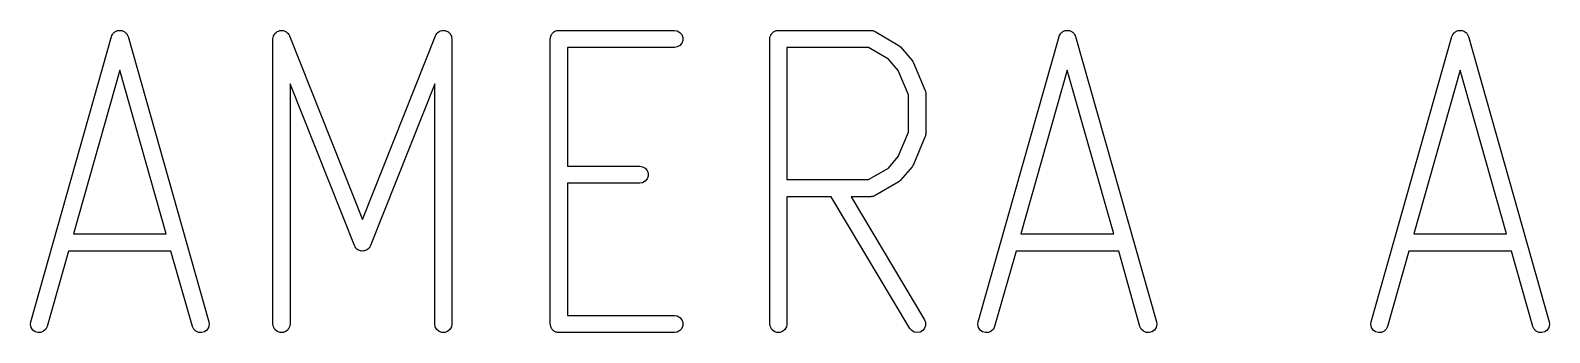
# Model space of a CAD drawing. Extents: x 199.9 to 287.1, y -167.6 to -96.3.
# Drawn here: x 231.59 to 242.24, y -167.37 to -165.25 of the extents above; entities that cross this region are included whole.
import ezdxf

# ---------------------------------------------------------------- set-up
doc = ezdxf.new("R2010")
doc.units = 0
doc.header["$MEASUREMENT"] = 0
doc.layers.add('BLACK', color=7, linetype='CONTINUOUS')

msp = doc.modelspace()

# ---------------------------------------------------------------- linework, layer by layer
at = {"layer": 'Black'}
for p, q in [((232.161, -165.288), (232.163, -165.284)), ((232.163, -165.284), (232.164, -165.28)), ((232.164, -165.28), (232.168, -165.275)), ((232.168, -165.275), (232.17, -165.27)), ((232.17, -165.27), (232.174, -165.267)), ((232.174, -165.267), (232.176, -165.263)), ((232.176, -165.263), (232.181, -165.259)), ((232.181, -165.259), (232.185, -165.255)), ((232.185, -165.255), (232.189, -165.253)), ((232.189, -165.253), (232.193, -165.251)), ((232.193, -165.251), (232.199, -165.249)), ((232.199, -165.249), (232.204, -165.247)), ((232.204, -165.247), (232.209, -165.246)), ((232.209, -165.246), (232.213, -165.245)), ((232.213, -165.245), (232.219, -165.246)), ((232.219, -165.246), (232.225, -165.245)), ((232.225, -165.245), (232.229, -165.246)), ((232.229, -165.246), (232.234, -165.247)), ((232.234, -165.247), (232.239, -165.249)), ((232.239, -165.249), (232.245, -165.251)), ((232.245, -165.251), (232.249, -165.253)), ((232.249, -165.253), (232.253, -165.255)), ((232.253, -165.255), (232.257, -165.259)), ((232.257, -165.259), (232.262, -165.263)), ((232.262, -165.263), (232.265, -165.267)), ((232.265, -165.267), (232.268, -165.27)), ((232.268, -165.27), (232.27, -165.275)), ((232.27, -165.275), (232.274, -165.28)), ((232.274, -165.28), (232.275, -165.284)), ((232.275, -165.284), (232.277, -165.288)), ((233.295, -165.286), (233.296, -165.285)), ((233.296, -165.284), (233.301, -165.276)), ((233.296, -165.285), (233.296, -165.284)), ((233.301, -165.276), (233.305, -165.268)), ((233.305, -165.268), (233.306, -165.267)), ((233.306, -165.266), (233.314, -165.26)), ((233.306, -165.267), (233.306, -165.266)), ((233.314, -165.26), (233.321, -165.254)), ((233.321, -165.254), (233.322, -165.253)), ((233.322, -165.253), (233.331, -165.25)), ((233.322, -165.253), (233.322, -165.253)), ((233.331, -165.25), (233.34, -165.246)), ((233.34, -165.246), (233.341, -165.246)), ((233.341, -165.246), (233.342, -165.246)), ((233.342, -165.246), (233.352, -165.246)), ((233.352, -165.246), (233.361, -165.245)), ((233.361, -165.245), (233.362, -165.246)), ((233.362, -165.246), (233.363, -165.246)), ((233.363, -165.246), (233.372, -165.249)), ((233.372, -165.249), (233.381, -165.252)), ((233.381, -165.252), (233.382, -165.253)), ((233.382, -165.253), (233.382, -165.253)), ((233.382, -165.253), (233.39, -165.259)), ((233.39, -165.259), (233.397, -165.265)), ((233.397, -165.265), (233.398, -165.266)), ((233.398, -165.266), (233.398, -165.266)), ((233.398, -165.266), (233.403, -165.274)), ((233.403, -165.274), (233.408, -165.283)), ((233.408, -165.283), (233.919, -166.571)), ((233.919, -166.571), (234.43, -165.283)), ((234.43, -165.283), (234.435, -165.274)), ((234.435, -165.274), (234.44, -165.266)), ((234.44, -165.266), (234.441, -165.265)), ((234.44, -165.266), (234.44, -165.266)), ((234.441, -165.265), (234.448, -165.259)), ((234.448, -165.259), (234.456, -165.253)), ((234.456, -165.253), (234.457, -165.253)), ((234.457, -165.252), (234.466, -165.249)), ((234.457, -165.253), (234.457, -165.252)), ((234.466, -165.249), (234.475, -165.246)), ((234.475, -165.246), (234.476, -165.246)), ((234.476, -165.246), (234.477, -165.245)), ((234.477, -165.245), (234.487, -165.246)), ((234.487, -165.246), (234.496, -165.246)), ((234.496, -165.246), (234.497, -165.246)), ((234.497, -165.246), (234.498, -165.246)), ((234.498, -165.246), (234.507, -165.25)), ((234.507, -165.25), (234.516, -165.253)), ((234.516, -165.253), (234.516, -165.253)), ((234.516, -165.253), (234.517, -165.254)), ((234.517, -165.254), (234.524, -165.26)), ((234.524, -165.26), (234.532, -165.266)), ((234.532, -165.266), (234.532, -165.267)), ((234.532, -165.267), (234.533, -165.268)), ((234.533, -165.268), (234.537, -165.276)), ((234.537, -165.276), (234.542, -165.284)), ((234.542, -165.284), (234.542, -165.285)), ((234.542, -165.285), (234.543, -165.286)), ((235.238, -165.289), (235.239, -165.284)), ((235.239, -165.284), (235.241, -165.28)), ((235.241, -165.28), (235.243, -165.275)), ((235.243, -165.275), (235.247, -165.271)), ((235.247, -165.271), (235.249, -165.266)), ((235.249, -165.266), (235.253, -165.263)), ((235.253, -165.263), (235.257, -165.259)), ((235.257, -165.259), (235.261, -165.256)), ((235.261, -165.256), (235.265, -165.253)), ((235.265, -165.253), (235.27, -165.251)), ((235.27, -165.251), (235.275, -165.248)), ((235.275, -165.248), (235.28, -165.247)), ((235.28, -165.247), (235.285, -165.246)), ((235.285, -165.246), (235.29, -165.246)), ((235.29, -165.246), (235.295, -165.245)), ((235.295, -165.245), (236.105, -165.245)), ((236.105, -165.245), (236.125, -165.248)), ((236.125, -165.248), (236.143, -165.259)), ((236.143, -165.259), (236.157, -165.275)), ((236.157, -165.275), (236.164, -165.294)), ((236.776, -165.289), (236.777, -165.284)), ((236.777, -165.284), (236.78, -165.28)), ((236.78, -165.28), (236.781, -165.275)), ((236.781, -165.275), (236.785, -165.271)), ((236.785, -165.271), (236.787, -165.266)), ((236.787, -165.266), (236.791, -165.263)), ((236.791, -165.263), (236.795, -165.259)), ((236.795, -165.259), (236.799, -165.256)), ((236.799, -165.256), (236.803, -165.253)), ((236.803, -165.253), (236.808, -165.251)), ((236.808, -165.251), (236.813, -165.248)), ((236.813, -165.248), (236.818, -165.247)), ((236.818, -165.247), (236.823, -165.246)), ((236.823, -165.246), (236.828, -165.246)), ((236.828, -165.246), (236.833, -165.245)), ((236.833, -165.245), (237.481, -165.245)), ((237.481, -165.245), (237.486, -165.246)), ((237.486, -165.246), (237.492, -165.246)), ((237.492, -165.246), (237.497, -165.248)), ((237.497, -165.248), (237.501, -165.248)), ((237.501, -165.248), (237.506, -165.251)), ((237.506, -165.251), (237.511, -165.253)), ((237.511, -165.253), (237.673, -165.348)), ((238.799, -165.288), (238.801, -165.284)), ((238.801, -165.284), (238.802, -165.28)), ((238.802, -165.28), (238.806, -165.275)), ((238.806, -165.275), (238.808, -165.27)), ((238.808, -165.27), (238.812, -165.267)), ((238.812, -165.267), (238.814, -165.263)), ((238.814, -165.263), (238.819, -165.259)), ((238.819, -165.259), (238.823, -165.255)), ((238.823, -165.255), (238.827, -165.253)), ((238.827, -165.253), (238.831, -165.251)), ((238.831, -165.251), (238.837, -165.249)), ((238.837, -165.249), (238.842, -165.247)), ((238.842, -165.247), (238.847, -165.246)), ((238.847, -165.246), (238.851, -165.245)), ((238.851, -165.245), (238.857, -165.246)), ((238.857, -165.246), (238.863, -165.245)), ((238.863, -165.245), (238.867, -165.246)), ((238.867, -165.246), (238.872, -165.247)), ((238.872, -165.247), (238.877, -165.249)), ((238.877, -165.249), (238.883, -165.251)), ((238.883, -165.251), (238.887, -165.253)), ((238.887, -165.253), (238.891, -165.255)), ((238.891, -165.255), (238.895, -165.259)), ((238.895, -165.259), (238.9, -165.263)), ((238.9, -165.263), (238.903, -165.267)), ((238.903, -165.267), (238.906, -165.27)), ((238.906, -165.27), (238.908, -165.275)), ((238.908, -165.275), (238.912, -165.28)), ((238.912, -165.28), (238.913, -165.284)), ((238.913, -165.284), (238.915, -165.288)), ((241.552, -165.288), (241.554, -165.284)), ((241.554, -165.284), (241.555, -165.28)), ((241.555, -165.28), (241.558, -165.275)), ((241.558, -165.275), (241.561, -165.27)), ((241.561, -165.27), (241.564, -165.267)), ((241.564, -165.267), (241.566, -165.263)), ((241.566, -165.263), (241.571, -165.259)), ((241.571, -165.259), (241.576, -165.255)), ((241.576, -165.255), (241.58, -165.253)), ((241.58, -165.253), (241.583, -165.251)), ((241.583, -165.251), (241.589, -165.249)), ((241.589, -165.249), (241.595, -165.247)), ((241.595, -165.247), (241.599, -165.246)), ((241.599, -165.246), (241.603, -165.245)), ((241.603, -165.245), (241.61, -165.246)), ((241.61, -165.246), (241.616, -165.245)), ((241.616, -165.245), (241.62, -165.246)), ((241.62, -165.246), (241.624, -165.247)), ((241.624, -165.247), (241.63, -165.249)), ((241.63, -165.249), (241.636, -165.251)), ((241.636, -165.251), (241.639, -165.253)), ((241.639, -165.253), (241.643, -165.255)), ((241.643, -165.255), (241.648, -165.259)), ((241.648, -165.259), (241.653, -165.263)), ((241.653, -165.263), (241.655, -165.267)), ((241.655, -165.267), (241.658, -165.27)), ((241.658, -165.27), (241.661, -165.275)), ((241.661, -165.275), (241.664, -165.28)), ((241.664, -165.28), (241.665, -165.284)), ((241.665, -165.284), (241.667, -165.288)), ((231.595, -167.288), (232.161, -165.288)), ((232.277, -165.288), (232.843, -167.288)), ((233.292, -165.305), (233.294, -165.295)), ((233.292, -167.305), (233.292, -165.305)), ((233.294, -165.295), (233.295, -165.286)), ((234.543, -165.286), (234.544, -165.295)), ((234.544, -165.295), (234.546, -165.305)), ((234.546, -165.305), (234.546, -167.305)), ((235.235, -165.305), (235.236, -165.3)), ((235.235, -167.305), (235.235, -165.305)), ((235.236, -165.294), (235.238, -165.289)), ((235.236, -165.3), (235.236, -165.294)), ((236.105, -165.365), (235.355, -165.365)), ((235.355, -165.365), (235.355, -166.197)), ((236.125, -165.361), (236.105, -165.365)), ((236.143, -165.351), (236.125, -165.361)), ((236.157, -165.335), (236.143, -165.351)), ((236.164, -165.315), (236.157, -165.335)), ((236.164, -165.294), (236.164, -165.315)), ((236.773, -165.305), (236.774, -165.3)), ((236.773, -167.305), (236.773, -165.305)), ((236.774, -165.294), (236.776, -165.289)), ((236.774, -165.3), (236.774, -165.294)), ((236.893, -165.365), (236.893, -166.292)), ((237.465, -165.365), (236.893, -165.365)), ((237.604, -165.447), (237.465, -165.365)), ((237.673, -165.348), (237.681, -165.355)), ((237.681, -165.355), (237.689, -165.361)), ((237.689, -165.361), (237.77, -165.456)), ((238.233, -167.288), (238.799, -165.288)), ((238.915, -165.288), (239.482, -167.288)), ((240.985, -167.288), (241.552, -165.288)), ((241.667, -165.288), (242.234, -167.288)), ((237.672, -165.527), (237.604, -165.447)), ((237.77, -165.456), (237.774, -165.464)), ((237.774, -165.464), (237.779, -165.472)), ((237.779, -165.472), (237.86, -165.662)), ((232.219, -165.525), (231.894, -166.673)), ((232.544, -166.673), (232.219, -165.525)), ((237.745, -165.698), (237.672, -165.527)), ((238.857, -165.525), (238.532, -166.673)), ((239.183, -166.673), (238.857, -165.525)), ((241.61, -165.525), (241.284, -166.673)), ((241.935, -166.673), (241.61, -165.525)), ((233.863, -166.755), (233.412, -165.619)), ((233.412, -165.619), (233.412, -167.305)), ((234.426, -165.619), (233.975, -166.755)), ((234.426, -167.305), (234.426, -165.619)), ((237.745, -165.959), (237.745, -165.698)), ((237.86, -165.662), (237.86, -165.664)), ((237.86, -165.664), (237.861, -165.665)), ((237.861, -165.665), (237.863, -165.674)), ((237.863, -165.674), (237.865, -165.683)), ((237.865, -165.683), (237.864, -165.684)), ((237.864, -165.684), (237.865, -165.686)), ((237.865, -165.686), (237.865, -165.971)), ((237.672, -166.13), (237.745, -165.959)), ((237.86, -165.995), (237.779, -166.185)), ((237.861, -165.992), (237.86, -165.993)), ((237.86, -165.993), (237.86, -165.995)), ((237.863, -165.983), (237.861, -165.992)), ((237.865, -165.975), (237.863, -165.983)), ((237.865, -165.971), (237.864, -165.973)), ((237.864, -165.973), (237.865, -165.975)), ((237.604, -166.211), (237.672, -166.13)), ((235.355, -166.197), (235.862, -166.197)), ((235.862, -166.197), (235.882, -166.201)), ((235.882, -166.201), (235.9, -166.211)), ((235.9, -166.211), (235.914, -166.227)), ((235.914, -166.227), (235.921, -166.247)), ((237.465, -166.292), (237.604, -166.211)), ((237.77, -166.201), (237.689, -166.296)), ((237.774, -166.193), (237.77, -166.201)), ((237.779, -166.185), (237.774, -166.193)), ((235.862, -166.317), (235.355, -166.317)), ((235.355, -166.317), (235.355, -167.245)), ((235.882, -166.314), (235.862, -166.317)), ((235.9, -166.303), (235.882, -166.314)), ((235.914, -166.287), (235.9, -166.303)), ((235.921, -166.268), (235.914, -166.287)), ((235.921, -166.247), (235.921, -166.268)), ((236.893, -166.292), (237.465, -166.292)), ((237.673, -166.309), (237.511, -166.404)), ((237.681, -166.302), (237.673, -166.309)), ((237.689, -166.296), (237.681, -166.302)), ((237.204, -166.412), (236.893, -166.412)), ((236.893, -166.412), (236.893, -167.305)), ((237.753, -167.335), (237.204, -166.412)), ((237.481, -166.412), (237.344, -166.412)), ((237.344, -166.412), (237.856, -167.274)), ((237.486, -166.411), (237.481, -166.412)), ((237.492, -166.411), (237.486, -166.411)), ((237.497, -166.41), (237.492, -166.411)), ((237.501, -166.409), (237.497, -166.41)), ((237.506, -166.406), (237.501, -166.409)), ((237.511, -166.404), (237.506, -166.406)), ((231.894, -166.673), (232.544, -166.673)), ((233.868, -166.763), (233.863, -166.755)), ((233.872, -166.771), (233.868, -166.763)), ((233.873, -166.772), (233.872, -166.771)), ((233.874, -166.773), (233.873, -166.772)), ((233.881, -166.779), (233.874, -166.773)), ((233.964, -166.773), (233.957, -166.779)), ((233.965, -166.772), (233.964, -166.773)), ((233.966, -166.771), (233.965, -166.772)), ((233.97, -166.763), (233.966, -166.771)), ((233.975, -166.755), (233.97, -166.763)), ((238.532, -166.673), (239.183, -166.673)), ((241.284, -166.673), (241.935, -166.673)), ((231.86, -166.793), (231.71, -167.321)), ((232.578, -166.793), (231.86, -166.793)), ((232.728, -167.321), (232.578, -166.793)), ((233.888, -166.784), (233.881, -166.779)), ((233.889, -166.785), (233.888, -166.784)), ((233.891, -166.786), (233.889, -166.785)), ((233.899, -166.789), (233.891, -166.786)), ((233.907, -166.792), (233.899, -166.789)), ((233.909, -166.792), (233.907, -166.792)), ((233.91, -166.793), (233.909, -166.792)), ((233.919, -166.792), (233.91, -166.793)), ((233.928, -166.793), (233.919, -166.792)), ((233.929, -166.792), (233.928, -166.793)), ((233.931, -166.792), (233.929, -166.792)), ((233.939, -166.789), (233.931, -166.792)), ((233.948, -166.786), (233.939, -166.789)), ((233.949, -166.785), (233.948, -166.786)), ((233.951, -166.784), (233.949, -166.785)), ((233.957, -166.779), (233.951, -166.784)), ((238.498, -166.793), (238.348, -167.321)), ((239.217, -166.793), (238.498, -166.793)), ((239.366, -167.321), (239.217, -166.793)), ((241.25, -166.793), (241.101, -167.321)), ((241.969, -166.793), (241.25, -166.793)), ((242.118, -167.321), (241.969, -166.793)), ((231.593, -167.309), (231.595, -167.288)), ((232.843, -167.288), (232.846, -167.309)), ((233.296, -167.325), (233.292, -167.305)), ((233.412, -167.305), (233.409, -167.325)), ((234.429, -167.325), (234.426, -167.305)), ((234.546, -167.305), (234.542, -167.325)), ((235.236, -167.31), (235.235, -167.305)), ((235.355, -167.245), (236.105, -167.245)), ((236.105, -167.245), (236.125, -167.248)), ((236.125, -167.248), (236.143, -167.259)), ((236.143, -167.259), (236.157, -167.275)), ((236.157, -167.275), (236.164, -167.294)), ((236.164, -167.294), (236.164, -167.315)), ((236.777, -167.325), (236.773, -167.305)), ((236.893, -167.305), (236.89, -167.325)), ((237.856, -167.274), (237.864, -167.294)), ((237.864, -167.294), (237.864, -167.314)), ((238.231, -167.309), (238.233, -167.288)), ((239.482, -167.288), (239.484, -167.309)), ((240.983, -167.309), (240.985, -167.288)), ((242.234, -167.288), (242.236, -167.309)), ((231.598, -167.329), (231.593, -167.309)), ((231.609, -167.347), (231.598, -167.329)), ((231.626, -167.359), (231.609, -167.347)), ((231.646, -167.364), (231.626, -167.359)), ((231.667, -167.363), (231.646, -167.364)), ((231.686, -167.354), (231.667, -167.363)), ((231.701, -167.34), (231.686, -167.354)), ((231.71, -167.321), (231.701, -167.34)), ((232.737, -167.34), (232.728, -167.321)), ((232.752, -167.354), (232.737, -167.34)), ((232.771, -167.363), (232.752, -167.354)), ((232.792, -167.364), (232.771, -167.363)), ((232.812, -167.359), (232.792, -167.364)), ((232.829, -167.347), (232.812, -167.359)), ((232.84, -167.329), (232.829, -167.347)), ((232.846, -167.309), (232.84, -167.329)), ((233.306, -167.343), (233.296, -167.325)), ((233.322, -167.357), (233.306, -167.343)), ((233.342, -167.364), (233.322, -167.357)), ((233.363, -167.364), (233.342, -167.364)), ((233.382, -167.357), (233.363, -167.364)), ((233.398, -167.343), (233.382, -167.357)), ((233.409, -167.325), (233.398, -167.343)), ((234.44, -167.343), (234.429, -167.325)), ((234.456, -167.357), (234.44, -167.343)), ((234.475, -167.364), (234.456, -167.357)), ((234.496, -167.364), (234.475, -167.364)), ((234.516, -167.357), (234.496, -167.364)), ((234.532, -167.343), (234.516, -167.357)), ((234.542, -167.325), (234.532, -167.343)), ((235.236, -167.315), (235.236, -167.31)), ((235.238, -167.32), (235.236, -167.315)), ((235.239, -167.325), (235.238, -167.32)), ((235.241, -167.33), (235.239, -167.325)), ((235.243, -167.335), (235.241, -167.33)), ((235.247, -167.339), (235.243, -167.335)), ((235.249, -167.343), (235.247, -167.339)), ((235.253, -167.347), (235.249, -167.343)), ((235.257, -167.351), (235.253, -167.347)), ((235.261, -167.353), (235.257, -167.351)), ((235.265, -167.357), (235.261, -167.353)), ((235.27, -167.359), (235.265, -167.357)), ((235.275, -167.361), (235.27, -167.359)), ((235.28, -167.362), (235.275, -167.361)), ((235.285, -167.364), (235.28, -167.362)), ((235.29, -167.364), (235.285, -167.364)), ((235.295, -167.365), (235.29, -167.364)), ((236.105, -167.365), (235.295, -167.365)), ((236.125, -167.361), (236.105, -167.365)), ((236.143, -167.351), (236.125, -167.361)), ((236.157, -167.335), (236.143, -167.351)), ((236.164, -167.315), (236.157, -167.335)), ((236.787, -167.343), (236.777, -167.325)), ((236.803, -167.357), (236.787, -167.343)), ((236.823, -167.364), (236.803, -167.357)), ((236.844, -167.364), (236.823, -167.364)), ((236.863, -167.357), (236.844, -167.364)), ((236.879, -167.343), (236.863, -167.357)), ((236.89, -167.325), (236.879, -167.343)), ((237.767, -167.351), (237.753, -167.335)), ((237.785, -167.361), (237.767, -167.351)), ((237.806, -167.365), (237.785, -167.361)), ((237.826, -167.361), (237.806, -167.365)), ((237.844, -167.35), (237.826, -167.361)), ((237.857, -167.334), (237.844, -167.35)), ((237.864, -167.314), (237.857, -167.334)), ((238.236, -167.329), (238.231, -167.309)), ((238.247, -167.347), (238.236, -167.329)), ((238.264, -167.359), (238.247, -167.347)), ((238.284, -167.364), (238.264, -167.359)), ((238.305, -167.363), (238.284, -167.364)), ((238.324, -167.354), (238.305, -167.363)), ((238.339, -167.34), (238.324, -167.354)), ((238.348, -167.321), (238.339, -167.34)), ((239.375, -167.34), (239.366, -167.321)), ((239.39, -167.354), (239.375, -167.34)), ((239.409, -167.363), (239.39, -167.354)), ((239.43, -167.364), (239.409, -167.363)), ((239.45, -167.359), (239.43, -167.364)), ((239.467, -167.347), (239.45, -167.359)), ((239.479, -167.329), (239.467, -167.347)), ((239.484, -167.309), (239.479, -167.329)), ((240.988, -167.329), (240.983, -167.309)), ((241, -167.347), (240.988, -167.329)), ((241.017, -167.359), (241, -167.347)), ((241.037, -167.364), (241.017, -167.359)), ((241.058, -167.363), (241.037, -167.364)), ((241.077, -167.354), (241.058, -167.363)), ((241.092, -167.34), (241.077, -167.354)), ((241.101, -167.321), (241.092, -167.34)), ((242.128, -167.34), (242.118, -167.321)), ((242.142, -167.354), (242.128, -167.34)), ((242.161, -167.363), (242.142, -167.354)), ((242.182, -167.364), (242.161, -167.363)), ((242.202, -167.359), (242.182, -167.364)), ((242.219, -167.347), (242.202, -167.359)), ((242.231, -167.329), (242.219, -167.347)), ((242.236, -167.309), (242.231, -167.329))]:
    msp.add_line(p, q, dxfattribs=at)

doc.saveas('drawing.dxf')
